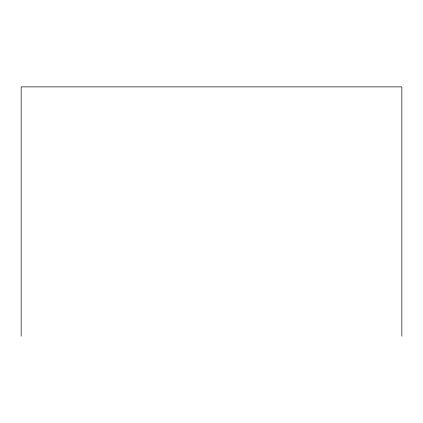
<?xml version="1.0" encoding="UTF-8"?>
<svg xmlns="http://www.w3.org/2000/svg" width="423" height="423" viewBox="0 0 423 423"><rect width="100%" height="100%" fill="white"/><g stroke="black" fill="none" stroke-linecap="round" stroke-linejoin="round"><path stroke-width="0.63" d="M401.85 336.121L401.85 86.879L21.15 86.879L21.15 336.121"/></g></svg>
